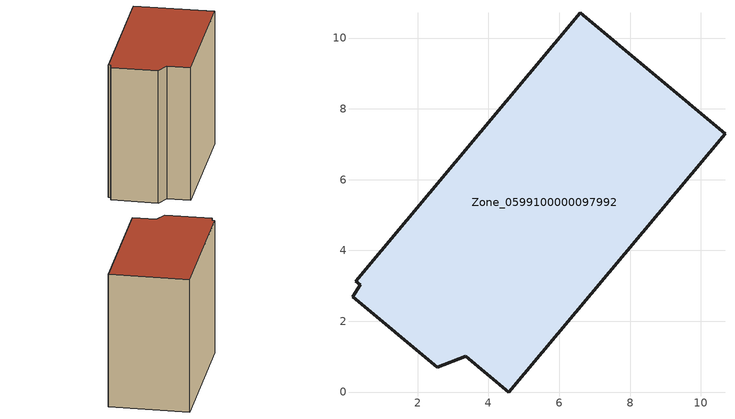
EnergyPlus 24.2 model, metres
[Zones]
Zone_0599100000097992
 floor ground (C_G): 0.38,3.04 0.25,3.12 6.59,10.71 10.68,7.29 4.57,0 3.36,1.01 2.56,0.7 0.16,2.69 z0
 wall outside (C_F): 4.57,0 10.68,7.29 6.59,10.71 0.25,3.12 0.38,3.04 0.16,2.69 2.56,0.7 3.36,1.01 4.57,0 z0:9.29
 roof outside (C_R): 0.25,3.12 0.38,3.04 0.16,2.69 2.56,0.7 3.36,1.01 4.57,0 10.68,7.29 6.59,10.71 z9.29
[BUILDING]
Pand.0599100000097992: North Axis=0; Terrain=City; Loads Convergence Tolerance Value=0.04; Temperature Convergence Tolerance Value=0.4; Solar Distribution=FullExterior; Maximum Number of Warmup Days=25; Minimum Number of Warmup Days=1
[Site:Location]
Rotterdam.The.Hague.AP_ZH_NLD Design_Conditions: Latitude=51.96; Longitude=4.45; Time Zone=1; Elevation=-4.5
[SITE:GROUNDTEMPERATURE:BUILDINGSURFACE]
18, 18, 18, 18, 18, 18, 18, 18, 18, 18, 18, 18
[MATERIAL] Thermal Absorptance=0.9; Solar Absorptance=0.7; Visible Absorptance=0.7
Name | Roughness | Thickness | Conductivity | Density | Specific Heat
G.TI.1946 | MediumSmooth | 0.15 | 1 | 540 | 1210
F.TI.1946 | Rough | 0.3 | 0.857143 | 1920 | 840
R.TI.1946 | MediumRough | 0.2 | 0.1 | 1500 | 1000
[CONSTRUCTION]
C_G: G.TI.1946
C_F: F.TI.1946
C_R: R.TI.1946
[ZONE]
Zone_0599100000097992: Type=1; Multiplier=1; Ceiling Height=Autocalculate; Volume=Autocalculate; Floor Area=autocalculate; Part of Total Floor Area=Yes
[ZONEINFILTRATION:DESIGNFLOWRATE]
Infil_Zone_0599100000097992: Zone or ZoneList or Space or SpaceList=Zone_0599100000097992; Schedule=AlwaysOn; Design Flow Rate Calculation Method=Flow/Area; Flow Rate per Floor Area=0.003; Constant Term Coefficient=1; Temperature Term Coefficient=0; Velocity Term Coefficient=0; Velocity Squared Term Coefficient=0
[HVACTEMPLATE:ZONE:IDEALLOADSAIRSYSTEM]
Zone_0599100000097992: Maximum Heating Supply Air Temperature=50; Minimum Cooling Supply Air Temperature=13; Maximum Heating Supply Air Humidity Ratio=0.0156; Minimum Cooling Supply Air Humidity Ratio=0.0077; Heating Limit=NoLimit; Cooling Limit=NoLimit; Dehumidification Control Type=ConstantSensibleHeatRatio; Cooling Sensible Heat Ratio=0.7; Dehumidification Setpoint=60; Humidification Control Type=None; Humidification Setpoint=30; Outdoor Air Method=None; Outdoor Air Flow Rate per Person=0.00944; Outdoor Air Flow Rate per Zone Floor Area=0; Outdoor Air Flow Rate per Zone=0; Demand Controlled Ventilation Type=None; Outdoor Air Economizer Type=NoEconomizer; Heat Recovery Type=None; Sensible Heat Recovery Effectiveness=0.7; Latent Heat Recovery Effectiveness=0.65
[ZONECONTROL:THERMOSTAT]
ThermostatControl_Zone_0599100000097992: Zone or ZoneList=Zone_0599100000097992; Control Type Schedule=DualSetpointControlType; Control 1=Thermostat_Zone_0599100000097992; Temperature Difference Between Cutout And Setpoint=0
[THERMOSTATSETPOINT:DUALSETPOINT]
Thermostat_Zone_0599100000097992: Heating Setpoint Temperature Schedule=HeatingSetpoint_Zone_0599100000097992; Cooling Setpoint Temperature Schedule=CoolingSetpoint_Zone_0599100000097992
[SCHEDULE:COMPACT]
HeatingSetpoint_Zone_0599100000097992: Through: 12/31, For: AllDays, Until: 24:00, 21
CoolingSetpoint_Zone_0599100000097992: Through: 12/31, For: AllDays, Until: 24:00, 24
DualSetpointControlType: Through: 12/31, For: AllDays, Until: 24:00, 4
AlwaysOn: Through: 12/31, For: AllDays, Until: 24:00, 1
